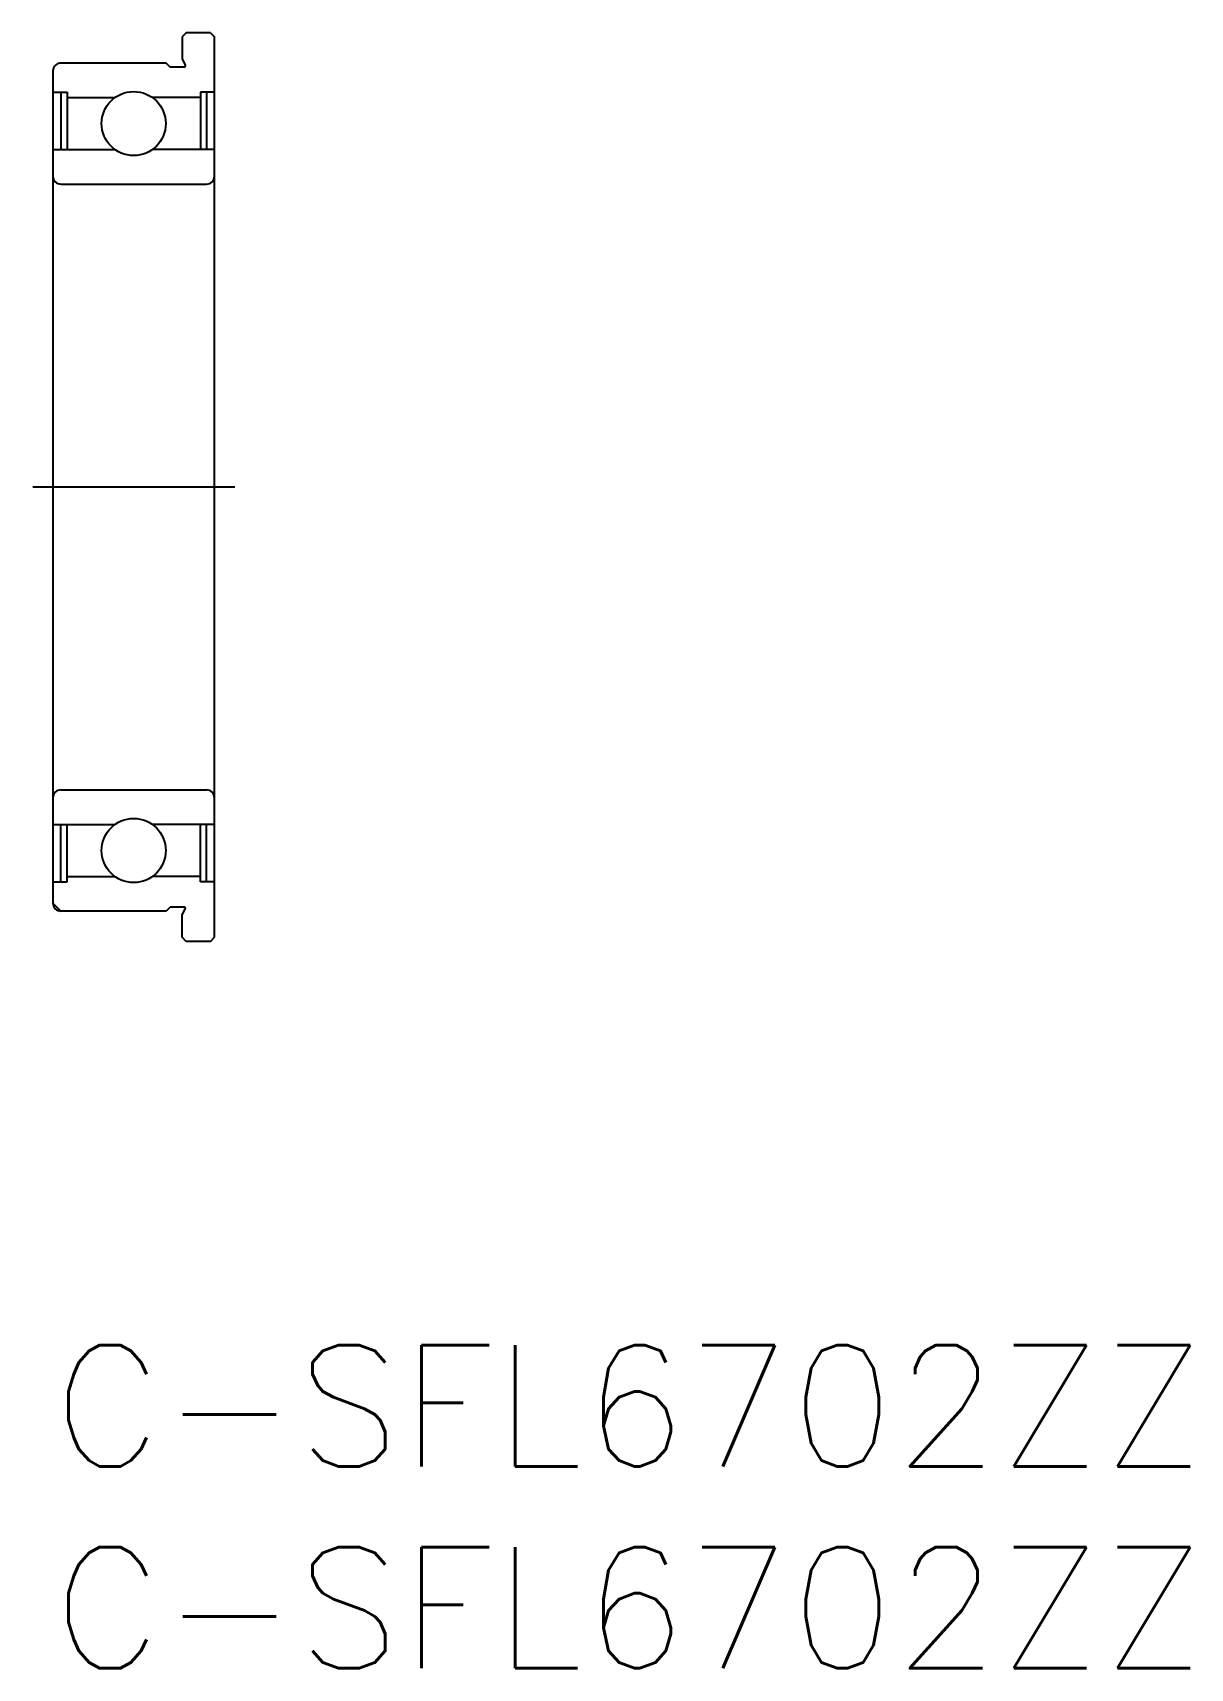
# Model space of a CAD drawing. Extents: x -0.5 to 28.2, y -8 to 32.5.
import ezdxf

# ---------------------------------------------------------------- set-up
doc = ezdxf.new("R2010")
doc.units = 0
doc.header["$LTSCALE"] = 0.5
doc.linetypes.add('CENTER', pattern=[50.8, 31.75, -6.35, 6.35, -6.35])
for name, color, linetype in [('MSM_CENTER', 1, 'CENTER'), ('MSM_CONTINUOUS', 7, 'CONTINUOUS'), ('MSM_PART_NUMBER', 7, 'CONTINUOUS')]:
    doc.layers.add(name, color=color, linetype=linetype)
doc.styles.get("Standard").update_dxf_attribs({"font": 'txt.shx', "height": 1, "bigfont": 'bigfont.shx'})

# ---------------------------------------------------------------- blocks, each defined once
blk = doc.blocks.new('*U8')
at = {"layer": 'MSM_PART_NUMBER'}
blk.add_text('C-SFL6702ZZ', height=3, dxfattribs=at).set_placement((0, -3))
blk = doc.blocks.new('*U9')
at = {"layer": 'MSM_PART_NUMBER'}
blk.add_text('C-SFL6702ZZ', height=3, dxfattribs=at).set_placement((0, -8))

msp = doc.modelspace()

# ---------------------------------------------------------------- linework, layer by layer
at = {"layer": 'MSM_CENTER'}
msp.add_line((4.5, 21.25), (-0.5, 21.25), dxfattribs=at)
at = {"layer": 'MSM_CONTINUOUS'}
for p, q in [((3.3, 32.5), (3.2, 32.4)), ((3.2, 32.4), (3.2, 31.85)), ((3.9, 32.5), (3.3, 32.5)), ((3.9, 32.5), (4, 32.4)), ((4, 10.1), (4, 32.4)), ((2.8, 31.75), (0.2, 31.75)), ((2.9, 31.65), (2.8, 31.75)), ((3.251, 31.65), (2.9, 31.65)), ((3.2, 31.85), (3.278, 31.693)), ((0, 31.55), (0, 10.95)), ((0, 31.025), (0.35, 31.025)), ((0.2, 31.025), (0.2, 29.605)), ((0.35, 31.025), (0.35, 29.605)), ((0.35, 30.895), (1.537, 30.895)), ((3.65, 30.895), (2.463, 30.895)), ((4, 31.025), (3.65, 31.025)), ((3.65, 31.025), (3.65, 29.605)), ((3.8, 31.025), (3.8, 29.605)), ((0, 29.605), (1.537, 29.605)), ((4, 29.605), (2.463, 29.605)), ((0.2, 28.75), (3.8, 28.75)), ((0.2, 13.75), (3.8, 13.75)), ((0, 12.895), (1.537, 12.895)), ((0.2, 11.475), (0.2, 12.895)), ((0.35, 11.475), (0.35, 12.895)), ((4, 12.895), (2.463, 12.895)), ((3.65, 11.475), (3.65, 12.895)), ((3.8, 11.475), (3.8, 12.895)), ((0, 11.475), (0.35, 11.475)), ((0.35, 11.605), (1.537, 11.605)), ((3.65, 11.605), (2.463, 11.605)), ((4, 11.475), (3.65, 11.475)), ((0.2, 10.75), (0, 10.95)), ((2.8, 10.75), (0.2, 10.75)), ((2.9, 10.85), (2.8, 10.75)), ((3.251, 10.85), (2.9, 10.85)), ((3.2, 10.65), (3.278, 10.807)), ((3.2, 10.1), (3.2, 10.65)), ((3.3, 10), (3.2, 10.1)), ((3.9, 10), (3.3, 10)), ((3.9, 10), (4, 10.1))]:
    msp.add_line(p, q, dxfattribs=at)
for centre in [(2, 30.25), (2, 12.25)]:
    msp.add_circle(centre, 0.794, dxfattribs=at)
for centre, radius, start, end in [((0.2, 31.55), 0.2, 90, 180), ((3.251, 31.68), 0.03, 270, 26.5651), ((0.2, 28.95), 0.2, 180, 270), ((3.8, 28.95), 0.2, 270, 0), ((0.2, 13.55), 0.2, 90, 180), ((3.8, 13.55), 0.2, 0, 90), ((0.2, 10.95), 0.2, 180, 270), ((3.251, 10.82), 0.03, 333.4349, 90)]:
    msp.add_arc(centre, radius, start, end, dxfattribs=at)

# ---------------------------------------------------------------- block references
for name in ['*U8', '*U9']:
    msp.add_blockref(name, (0, 0), dxfattribs=at)

doc.saveas('drawing.dxf')
